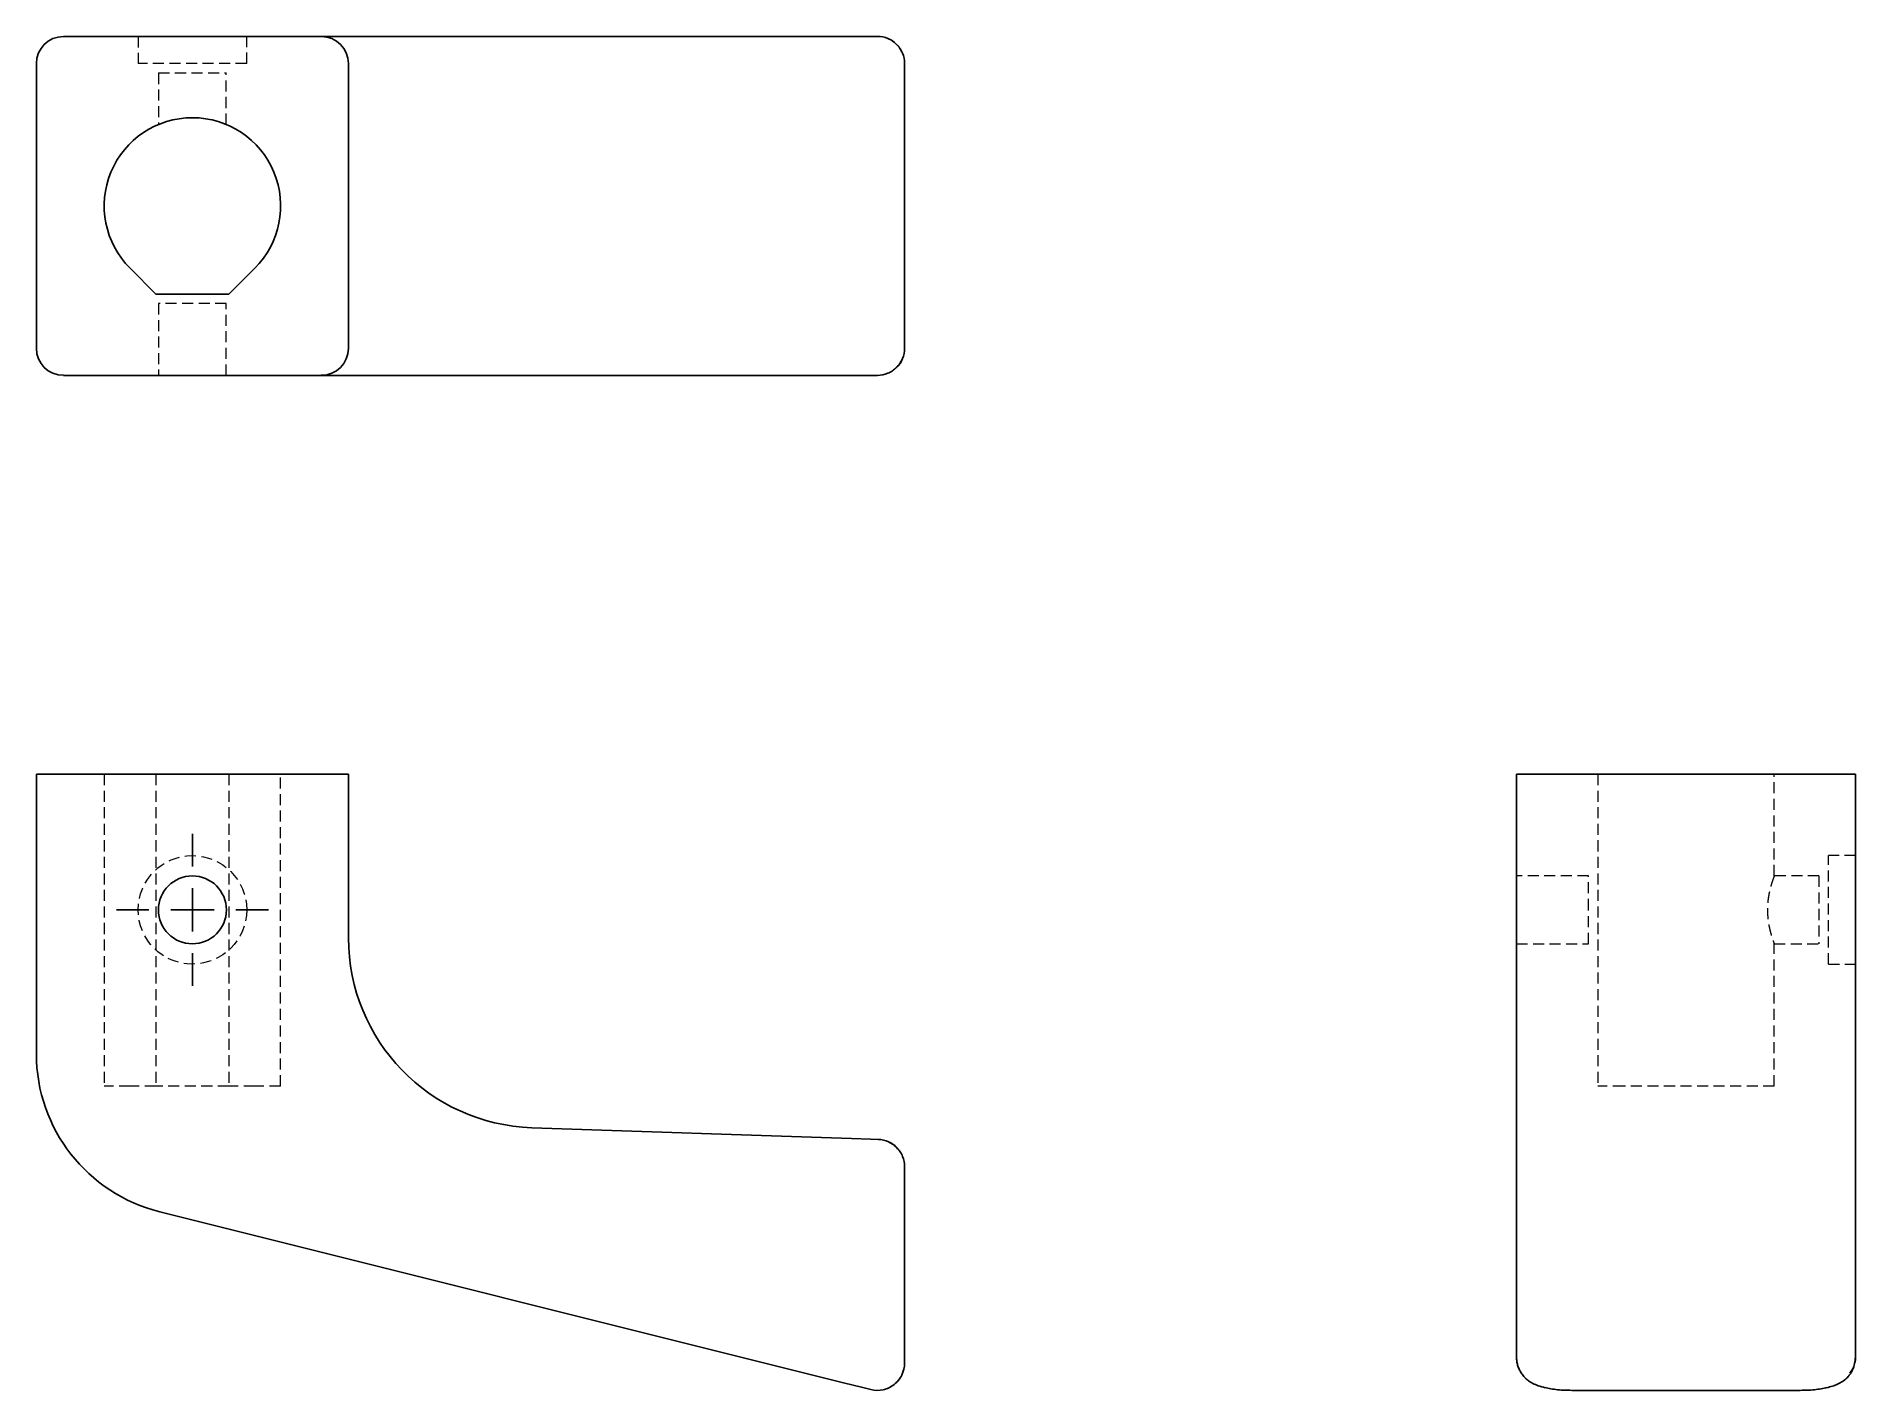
# Model space of a CAD drawing. Header units: millimetres. Extents: x 33 to 243, y 21 to 178.
import ezdxf

# ---------------------------------------------------------------- set-up
doc = ezdxf.new("R2010")
doc.units = ezdxf.units.MM
doc.linetypes.add('HIDDEN', pattern=[1.905, 1.27, -0.635])
doc.layers.add('10', color=7, linetype='Continuous')

# ---------------------------------------------------------------- blocks, each defined once
blk = doc.blocks.new('SW_CENTERMARKSYMBOL_0')
at = {"layer": '10', "color": 0}
for p, q in [((0, 5), (0, 8.75)), ((0, 0), (0, 2.5)), ((-5, 0), (-8.75, 0)), ((0, 0), (-2.5, 0)), ((0, 0), (0, -2.5)), ((0, 0), (2.5, 0)), ((5, 0), (8.75, 0)), ((0, -5), (0, -8.75))]:
    blk.add_line(p, q, dxfattribs=at)

msp = doc.modelspace()

# ---------------------------------------------------------------- linework, layer by layer
at = {"color": 7, "linetype": 'Continuous', "lineweight": 25}
for p, q in [((36.12, 177.53), (65.81, 177.53)), ((89.96, 177.53), (65.81, 177.53)), ((126.76, 177.53), (89.96, 177.53)), ((128.96, 177.53), (126.76, 177.53)), ((129.87, 177.53), (128.96, 177.53)), ((33, 141.6), (33, 174.4)), ((68.93, 141.6), (68.93, 174.4)), ((132.99, 173.5), (132.99, 174.4)), ((132.99, 171.3), (132.99, 173.5)), ((132.99, 144.7), (132.99, 171.3)), ((46.76, 147.84), (43.79, 150.82)), ((58.15, 150.82), (55.17, 147.84)), ((55.17, 147.84), (46.76, 147.84)), ((132.99, 142.5), (132.99, 144.7)), ((132.99, 141.6), (132.99, 142.5)), ((36.12, 138.47), (65.81, 138.47)), ((65.81, 138.47), (89.96, 138.47)), ((89.96, 138.47), (126.76, 138.47)), ((126.76, 138.47), (128.96, 138.47)), ((128.96, 138.47), (129.87, 138.47)), ((33, 92.52), (33, 60.29)), ((36.12, 92.52), (33, 92.52)), ((36.12, 92.52), (65.81, 92.52)), ((68.93, 92.52), (65.81, 92.52)), ((68.93, 73.65), (68.93, 92.52)), ((206.6, 92.52), (203.47, 92.52)), ((203.47, 92.52), (203.47, 73.65)), ((206.6, 92.52), (239.4, 92.52)), ((242.53, 92.52), (239.4, 92.52)), ((242.53, 73.65), (242.53, 92.52)), ((203.47, 73.65), (203.47, 48.66)), ((242.53, 48.66), (242.53, 73.65)), ((126.87, 50.54), (90.07, 51.79)), ((129.06, 50.47), (126.87, 50.54)), ((129.97, 50.44), (129.06, 50.47)), ((203.47, 48.66), (203.47, 47.42)), ((242.53, 47.42), (242.53, 48.66)), ((132.99, 46.4), (132.99, 47.31)), ((132.99, 44.21), (132.99, 46.4)), ((203.47, 47.42), (203.47, 46.44)), ((203.47, 46.44), (203.47, 44.21)), ((242.53, 46.44), (242.53, 47.42)), ((242.53, 44.21), (242.53, 46.44)), ((132.99, 27.89), (132.99, 44.21)), ((203.47, 44.21), (203.47, 27.89)), ((242.53, 27.89), (242.53, 44.21)), ((47.2, 42.1), (125.96, 22.41)), ((132.99, 25.6), (132.99, 27.89)), ((203.47, 27.89), (203.47, 25.9)), ((242.53, 25.9), (242.53, 27.89)), ((132.99, 24.65), (132.99, 25.6)), ((203.47, 25.9), (203.47, 25.36)), ((242.53, 25.9), (242.53, 25.36)), ((125.96, 22.41), (128.19, 21.85)), ((128.19, 21.85), (129.11, 21.62)), ((209.84, 21.53), (236.16, 21.53))]:
    msp.add_line(p, q, dxfattribs=at)
at = {"color": 7, "linetype": 'HIDDEN', "lineweight": 18}
for p, q in [((44.72, 177.53), (44.72, 174.4)), ((57.22, 174.4), (57.22, 177.53)), ((57.22, 174.4), (44.72, 174.4)), ((47.06, 173.31), (54.87, 173.31)), ((47.06, 173.31), (47.06, 167.37)), ((54.87, 167.37), (54.87, 173.31)), ((54.87, 146.75), (47.06, 146.75)), ((47.06, 146.75), (47.06, 138.47)), ((54.87, 138.47), (54.87, 146.75)), ((40.81, 92.52), (40.81, 56.58)), ((46.76, 92.52), (46.76, 56.58)), ((55.17, 92.52), (55.17, 56.58)), ((61.12, 56.58), (61.12, 92.52)), ((212.84, 92.52), (212.84, 56.58)), ((233.16, 80.79), (233.16, 92.52)), ((239.4, 70.64), (239.4, 83.14)), ((242.53, 83.14), (239.4, 83.14)), ((211.75, 80.8), (203.47, 80.8)), ((211.75, 76.89), (211.75, 80.8)), ((238.31, 80.8), (233.15, 80.8)), ((238.31, 80.8), (238.31, 72.99)), ((47.06, 76.89), (47.1, 77.33)), ((211.75, 72.99), (211.75, 76.89)), ((203.47, 72.99), (211.75, 72.99)), ((233.15, 72.99), (238.31, 72.99)), ((233.16, 56.58), (233.16, 73)), ((239.4, 70.64), (242.53, 70.64)), ((43.79, 56.58), (40.81, 56.58)), ((46.76, 56.58), (43.79, 56.58)), ((55.17, 56.58), (46.76, 56.58)), ((58.15, 56.58), (55.17, 56.58)), ((61.12, 56.58), (58.15, 56.58)), ((215.82, 56.58), (212.84, 56.58)), ((233.16, 56.58), (215.82, 56.58))]:
    msp.add_line(p, q, dxfattribs=at)
msp.add_circle((50.97, 76.89), 6.25, dxfattribs=at)
at = {"color": 7, "linetype": 'Continuous', "lineweight": 25}
msp.add_circle((50.97, 76.89), 3.91, dxfattribs=at)
for centre, radius, start, end in [((36.12, 174.4), 3.12, 90, 180), ((65.81, 174.4), 3.12, 0, 90), ((50.97, 158), 10.16, 315, 225), ((36.12, 141.6), 3.12, 180, 270), ((65.81, 141.6), 3.12, 270, 0), ((90.81, 73.65), 21.87, 180, 268.0607), ((51.75, 60.29), 18.75, 180, 255.9638)]:
    msp.add_arc(centre, radius, start, end, dxfattribs=at)
for points, knots in [([(129.87, 177.53), (130.28, 177.53), (130.69, 177.45), (131.44, 177.14), (131.79, 176.9), (132.08, 176.61)], [0, 0, 0, 0, 0.5, 0.5, 1, 1, 1, 1]), ([(132.06, 176.6), (131.92, 176.74), (131.65, 177.01), (131.26, 177.2), (131.06, 177.29)], [0, 0, 0, 0, 0.510228, 1, 1, 1, 1]), ([(132.75, 175.6), (132.66, 175.79), (132.47, 176.18), (132.2, 176.46), (132.06, 176.6)], [0, 0, 0, 0, 0.489605, 1, 1, 1, 1]), ([(132.06, 139.4), (132.2, 139.54), (132.47, 139.82), (132.66, 140.21), (132.75, 140.4)], [0, 0, 0, 0, 0.510395, 1, 1, 1, 1]), ([(132.99, 141.6), (132.99, 141.19), (132.91, 140.78), (132.6, 140.02), (132.37, 139.67), (132.08, 139.39)], [0, 0, 0, 0, 0.5, 0.5, 1, 1, 1, 1]), ([(131.06, 138.71), (131.26, 138.8), (131.65, 138.99), (131.92, 139.26), (132.06, 139.4)], [0, 0, 0, 0, 0.4897722, 1, 1, 1, 1]), ([(129.97, 50.44), (130.37, 50.42), (130.77, 50.33), (131.5, 50.01), (131.84, 49.77), (132.11, 49.49)], [0, 0, 0, 0, 0.5, 0.5, 1, 1, 1, 1]), ([(132.1, 49.47), (131.96, 49.61), (131.7, 49.88), (131.32, 50.07), (131.14, 50.17)], [0, 0, 0, 0, 0.51116, 1, 1, 1, 1]), ([(132.76, 48.48), (132.68, 48.67), (132.49, 49.06), (132.23, 49.33), (132.1, 49.47)], [0, 0, 0, 0, 0.48884, 1, 1, 1, 1]), ([(203.47, 25.6), (203.47, 25.57), (203.47, 25.45), (203.48, 25.09), (203.53, 24.68), (203.64, 24.29), (203.77, 23.98), (203.93, 23.67), (204.16, 23.3), (204.38, 23.07), (204.49, 22.94)], [0, 0, 0, 0, 0.060423, 0.200121, 0.353768, 0.500972, 0.572552, 0.646811, 0.812067, 1, 1, 1, 1]), ([(241.51, 22.94), (241.61, 23.05), (241.79, 23.25), (242, 23.55), (242.14, 23.8), (242.25, 24.02), (242.39, 24.41), (242.46, 24.83), (242.52, 25.4), (242.53, 25.73), (242.53, 25.9)], [0, 0, 0, 0, 0.143567, 0.264937, 0.317125, 0.36767, 0.474995, 0.723529, 0.858448, 1, 1, 1, 1]), ([(242.53, 25.44), (242.52, 25.24), (242.52, 24.97), (242.43, 24.71), (242.41, 24.65)], [0, 0, 0, 0, 0.740248, 1, 1, 1, 1]), ([(131.78, 22.21), (131.95, 22.35), (132.31, 22.63), (132.55, 23.07), (132.68, 23.28)], [0, 0, 0, 0, 0.5068166, 1, 1, 1, 1]), ([(132.99, 24.65), (132.99, 24.18), (132.88, 23.71), (132.47, 22.86), (132.16, 22.48), (131.79, 22.19)], [0, 0, 0, 0, 0.5, 0.5, 1, 1, 1, 1]), ([(130.52, 21.59), (130.75, 21.66), (131.23, 21.8), (131.59, 22.07), (131.78, 22.21)], [0, 0, 0, 0, 0.493183, 1, 1, 1, 1]), ([(204.48, 22.95), (204.61, 22.84), (204.87, 22.6), (205.34, 22.32), (206, 22.03), (206.51, 21.9), (206.78, 21.83)], [0, 0, 0, 0, 0.221726, 0.458559, 0.708455, 1, 1, 1, 1]), ([(206.77, 21.84), (206.99, 21.79), (207.44, 21.7), (208.21, 21.6), (209.01, 21.53), (209.56, 21.53), (209.84, 21.53)], [0, 0, 0, 0, 0.2341445, 0.48781, 0.7456737, 1, 1, 1, 1]), ([(236.16, 21.53), (236.44, 21.53), (236.99, 21.53), (237.79, 21.6), (238.56, 21.7), (239.01, 21.79), (239.23, 21.84)], [0, 0, 0, 0, 0.2543263, 0.51219, 0.7658555, 1, 1, 1, 1]), ([(239.22, 21.83), (239.43, 21.89), (239.86, 21.99), (240.48, 22.23), (241.06, 22.54), (241.36, 22.81), (241.52, 22.95)], [0, 0, 0, 0, 0.227489, 0.458727, 0.708967, 1, 1, 1, 1])]:
    msp.add_open_spline(points, degree=3, knots=knots, dxfattribs=at)
at = {"color": 7, "linetype": 'HIDDEN', "lineweight": 18}
for points in [[(132.08, 176.61), (132.37, 176.33), (132.6, 175.98), (132.75, 175.6)], [(132.08, 139.39), (131.79, 139.1), (131.44, 138.86), (131.06, 138.71)], [(132.11, 49.49), (132.39, 49.2), (132.61, 48.86), (132.76, 48.48)], [(131.79, 22.19), (131.42, 21.9), (130.98, 21.69), (130.52, 21.59)]]:
    msp.add_open_spline(points, degree=3, dxfattribs=at)
at = {"color": 7, "linetype": 'Continuous', "lineweight": 25}
for points in [[(132.75, 175.6), (132.91, 175.22), (132.99, 174.81), (132.99, 174.4)], [(131.06, 138.71), (130.69, 138.55), (130.28, 138.47), (129.87, 138.47)], [(132.76, 48.48), (132.91, 48.11), (132.99, 47.71), (132.99, 47.31)], [(130.52, 21.59), (130.05, 21.5), (129.57, 21.5), (129.11, 21.62)]]:
    msp.add_open_spline(points, degree=3, dxfattribs=at)
at = {"color": 7, "linetype": 'HIDDEN', "lineweight": 18}
for points, knots in [([(233.15, 80.79), (233.15, 80.79), (233.15, 80.8), (233.12, 80.7), (233.05, 80.51), (232.95, 80.23), (232.83, 79.86), (232.7, 79.39), (232.57, 78.85), (232.46, 78.24), (232.39, 77.58), (232.37, 76.92), (232.39, 76.27), (232.45, 75.66), (232.54, 75.08), (232.66, 74.55), (232.79, 74.06), (232.92, 73.65), (233.03, 73.32), (233.11, 73.1), (233.15, 72.99), (233.15, 73), (233.15, 73)], [0, 0, 0, 0, 0.025704, 0.074925, 0.125539, 0.175558, 0.226869, 0.279923, 0.334438, 0.388647, 0.444615, 0.499998, 0.550174, 0.601883, 0.652038, 0.703525, 0.756073, 0.810036, 0.864348, 0.920379, 0.972205, 1, 1, 1, 1]), ([(47.14, 76.16), (47.13, 76.17), (47.07, 76.41), (47.06, 76.66), (47.06, 76.89)], [0, 0, 0, 0, 0.0793661, 1, 1, 1, 1]), ([(54.87, 76.89), (54.86, 76.69), (54.84, 76.27), (54.75, 75.85), (54.67, 75.65), (54.67, 75.65)], [0, 0, 0, 0, 0.487619, 0.990142, 1, 1, 1, 1]), ([(242.41, 24.65), (242.37, 24.52), (242.29, 24.21), (242.02, 23.74), (241.75, 23.44), (241.61, 23.29)], [0, 0, 0, 0, 0.245027, 0.622513, 1, 1, 1, 1])]:
    msp.add_open_spline(points, degree=3, knots=knots, dxfattribs=at)

# ---------------------------------------------------------------- block references
at = {"layer": '10'}
msp.add_blockref('SW_CENTERMARKSYMBOL_0', (50.97, 76.89), dxfattribs=at)

doc.saveas('drawing.dxf')
